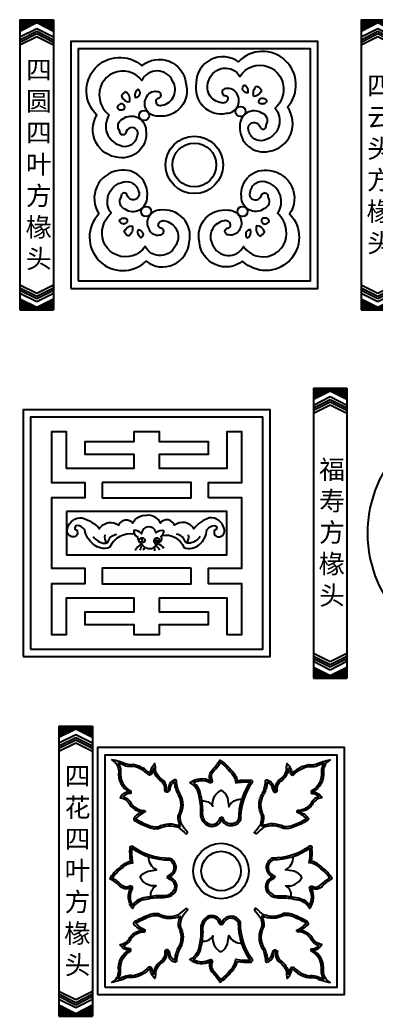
# Model space of a CAD drawing. Extents: x -66030 to 95157, y -13132 to 45879.
# Drawn here: x -61709 to -61132, y -2106 to -492 of the extents above; entities that cross this region are included whole.
import ezdxf

# ---------------------------------------------------------------- set-up
doc = ezdxf.new("R2010")
doc.units = 0
doc.header["$LTSCALE"] = 100
doc.header["$MEASUREMENT"] = 0
for name, color, linetype in [('3', 11, 'CONTINUOUS'), ('4', 121, 'CONTINUOUS'), ('BH', 21, 'CONTINUOUS'), ('TEXT', 105, 'CONTINUOUS')]:
    doc.layers.add(name, color=color, linetype=linetype)
doc.styles.add('HZ', font='simhei.ttf')

# ---------------------------------------------------------------- blocks, each defined once
blk = doc.blocks.new('A$C16F37A51')
at = {"layer": '3'}
for p, q in [((0, 469.8), (0, 0)), ((0, 469.8), (54.4, 469.8)), ((0, 469.8), (0, 451.8)), ((54.4, 469.8), (54.4, 0)), ((54.4, 469.8), (54.4, 451.8)), ((0, 451.8), (27.2, 465.4)), ((0, 442.5), (27.2, 456.1)), ((27.2, 465.4), (54.4, 451.8)), ((27.2, 456.1), (54.4, 442.5)), ((0, 437.8), (27.2, 451.4)), ((0, 434), (27.2, 447.6)), ((0, 429.3), (27.2, 442.9)), ((0, 442.5), (0, 437.8)), ((27.2, 451.4), (54.4, 437.8)), ((27.2, 447.6), (54.4, 434)), ((27.2, 442.9), (54.4, 429.3)), ((54.4, 442.5), (54.4, 437.8)), ((0, 434), (0, 429.3)), ((54.4, 434), (54.4, 429.3)), ((0, 40.5), (27.2, 26.9)), ((0, 35.8), (27.2, 22.2)), ((27.2, 26.9), (54.4, 40.5)), ((27.2, 22.2), (54.4, 35.8)), ((54.4, 35.8), (54.4, 40.5)), ((0, 32), (27.2, 18.4)), ((0, 27.3), (27.2, 13.7)), ((0, 18), (27.2, 4.4)), ((27.2, 18.4), (54.4, 32)), ((27.2, 13.7), (54.4, 27.3)), ((27.2, 4.4), (54.4, 18)), ((54.4, 27.3), (54.4, 32)), ((54.4, 0), (54.4, 18)), ((0, 0), (54.4, 0))]:
    blk.add_line(p, q, dxfattribs=at)
at = {"layer": 'BH'}
for p, q in [((11.9, 457.8), (0, 469.6)), ((13.3, 458.5), (1.9, 469.8)), ((14.7, 459.2), (4, 469.8)), ((16.1, 459.9), (6.2, 469.8)), ((17.5, 460.6), (8.3, 469.8)), ((18.9, 461.3), (10.4, 469.8)), ((20.4, 462), (12.5, 469.8)), ((21.8, 462.7), (14.7, 469.8)), ((23.2, 463.4), (16.8, 469.8)), ((24.6, 464.1), (18.9, 469.8)), ((26, 464.8), (21, 469.8)), ((27.9, 465.1), (23.1, 469.8)), ((32.1, 462.9), (25.3, 469.8)), ((36.4, 460.8), (27.4, 469.8)), ((40.6, 458.7), (29.5, 469.8)), ((44.9, 456.6), (31.6, 469.8)), ((49.1, 454.4), (33.7, 469.8)), ((53.4, 452.3), (35.9, 469.8)), ((54.4, 453.4), (38, 469.8)), ((54.4, 455.6), (40.1, 469.8)), ((54.4, 457.7), (42.2, 469.8)), ((54.4, 459.8), (44.4, 469.8)), ((54.4, 461.9), (46.5, 469.8)), ((54.4, 464), (48.6, 469.8)), ((54.4, 466.2), (50.7, 469.8)), ((54.4, 468.3), (52.8, 469.8)), ((10.5, 457), (0, 467.5)), ((9, 456.3), (0, 465.4)), ((7.6, 455.6), (0, 463.3)), ((6.2, 454.9), (0, 461.1)), ((4.8, 454.2), (0, 459)), ((3.4, 453.5), (0, 456.9)), ((2, 452.8), (0, 454.8)), ((0.6, 452.1), (0, 452.7)), ((18.1, 0), (0.1, 17.9)), ((54.4, 12.5), (50.7, 16.2)), ((54.4, 14.6), (52.1, 16.9)), ((54.4, 16.7), (53.5, 17.6)), ((15.9, 0), (0, 15.9)), ((13.8, 0), (0, 13.8)), ((11.7, 0), (0, 11.7)), ((9.6, 0), (0, 9.6)), ((7.5, 0), (0, 7.5)), ((5.3, 0), (0, 5.3)), ((3.2, 0), (0, 3.2)), ((1.1, 0), (0, 1.1)), ((20.2, 0), (4.4, 15.8)), ((22.3, 0), (8.6, 13.7)), ((24.4, 0), (12.9, 11.6)), ((26.6, 0), (17.1, 9.4)), ((28.7, 0), (21.4, 7.3)), ((30.8, 0), (25.6, 5.2)), ((32.9, 0), (28.1, 4.8)), ((35, 0), (29.5, 5.6)), ((37.2, 0), (30.9, 6.3)), ((39.3, 0), (32.3, 7)), ((41.4, 0), (33.7, 7.7)), ((43.5, 0), (35.1, 8.4)), ((45.6, 0), (36.6, 9.1)), ((47.8, 0), (38, 9.8)), ((49.9, 0), (39.4, 10.5)), ((52, 0), (40.8, 11.2)), ((54.1, 0), (42.2, 11.9)), ((54.4, 1.9), (43.6, 12.6)), ((54.4, 4), (45, 13.3)), ((54.4, 6.1), (46.5, 14)), ((54.4, 8.2), (47.9, 14.7)), ((54.4, 10.4), (49.3, 15.5))]:
    blk.add_line(p, q, dxfattribs=at)

msp = doc.modelspace()

# ---------------------------------------------------------------- linework, layer by layer
at = {"layer": '4'}
for points in [[(-61614.1, -914.7), (-61238.1, -914.7), (-61238.1, -538.7), (-61614.1, -538.7)], [(-61703.3, -1523.3), (-61303.3, -1523.3), (-61303.3, -1123.3), (-61703.3, -1123.3)], [(-61691.3, -1511.3), (-61315.3, -1511.3), (-61315.3, -1135.3), (-61691.3, -1135.3)], [(-61403.3, -1266.3), (-61403.3, -1241.3), (-61349.3, -1241.3), (-61349.3, -1159.3), (-61373.3, -1159.3), (-61373.3, -1218.3), (-61482.3, -1218.3), (-61482.3, -1195.3), (-61403.3, -1195.3), (-61403.3, -1175.3), (-61482.3, -1175.3), (-61482.3, -1159.3), (-61524.3, -1159.3), (-61524.3, -1175.3), (-61603.3, -1175.3), (-61603.3, -1195.3), (-61524.3, -1195.3), (-61524.3, -1218.3), (-61633.3, -1218.3), (-61633.3, -1159.3), (-61657.3, -1159.3), (-61657.3, -1241.3), (-61603.3, -1241.3), (-61603.3, -1266.3), (-61657.3, -1266.3), (-61657.3, -1380.3), (-61603.3, -1380.3), (-61603.3, -1405.3), (-61657.3, -1405.3), (-61657.3, -1487.3), (-61633.3, -1487.3), (-61633.3, -1428.3), (-61524.3, -1428.3), (-61524.3, -1451.3), (-61603.3, -1451.3), (-61603.3, -1471.3), (-61524.3, -1471.3), (-61524.3, -1487.3), (-61482.3, -1487.3), (-61482.3, -1471.3), (-61403.3, -1471.3), (-61403.3, -1451.3), (-61482.3, -1451.3), (-61482.3, -1428.3), (-61373.3, -1428.3), (-61373.3, -1487.3), (-61349.3, -1487.3), (-61349.3, -1405.3), (-61403.3, -1405.3), (-61403.3, -1380.3), (-61349.3, -1380.3), (-61349.3, -1266.3)], [(-61575.3, -1241.3), (-61575.3, -1266.3), (-61431.3, -1266.3), (-61431.3, -1241.3)], [(-61633.3, -1288.3), (-61633.3, -1358.3), (-61373.3, -1358.3), (-61373.3, -1288.3)], [(-61431.3, -1380.3), (-61575.3, -1380.3), (-61575.3, -1405.3), (-61431.3, -1405.3)], [(-61570.8, -2058.8), (-61194.8, -2058.8), (-61194.8, -1682.8), (-61570.8, -1682.8)]]:
    msp.add_lwpolyline(points, close=True, dxfattribs=at)
for points in [[(-61319, -666.6, 0.811771), (-61309.7, -662.2, 0.48523), (-61316.5, -642.7, 0.609788), (-61352.3, -664, 0.508473), (-61304.5, -704.6, 0.558074), (-61275.3, -633.1, 0.984981), (-61354.6, -559.6, 0.605054), (-61423.1, -593.7, 0.536744), (-61374, -643.1, 0.586076), (-61356.9, -612.2, 0.373699), (-61375.1, -603.1, 0.773759), (-61378.1, -614.1, -0.380168), (-61372, -617.8, -0.548904), (-61381.6, -626.1, -0.534809), (-61402, -588.3, -0.635374), (-61352.2, -583.3, -0.796775), (-61281.8, -607.6, -0.184748), (-61295, -634.9, -0.504483), (-61308.3, -685, -0.493581), (-61337.6, -672.3, -0.627268), (-61327.8, -658, -0.265597)], [(-61537.5, -675.7, -0.811771), (-61547, -672.1, -0.48523), (-61541.9, -652.1, -0.609788), (-61504.5, -670.3, -0.508473), (-61548.7, -714.7, -0.558074), (-61583.8, -645.9, -0.984981), (-61510.8, -566.1, -0.605054), (-61439.8, -594.4, -0.536744), (-61484.6, -647.7, -0.586076), (-61504.2, -618.3, -0.373699), (-61486.8, -607.7, -0.773759), (-61482.9, -618.4, 0.380168), (-61488.6, -622.6, 0.548904), (-61478.4, -630.1, 0.534809), (-61461.2, -590.8, 0.635374), (-61511.3, -589.9, 0.796775), (-61579.4, -620, 0.184748), (-61564, -646.1, 0.504483), (-61546.6, -694.9, 0.493581), (-61518.5, -679.8, 0.627268), (-61529.4, -666.4, 0.265597)], [(-61345.1, -596.8, -0.349253), (-61339.6, -609.8, -0.754615)], [(-61537, -608.1, 0.20693), (-61544.3, -615, 0.321285), (-61531, -624.4, 0.315163)], [(-61517.2, -604, 0.349253), (-61521.7, -617.4, 0.754615)], [(-61325.1, -599.3, -0.20693), (-61317.2, -605.6, -0.321285), (-61329.7, -616, -0.315163)], [(-61545.7, -628, 0.21727), (-61551.2, -632.9, 0.439822), (-61542.7, -637.1, 0.448775), (-61538.5, -634, 0.510416)], [(-61314.7, -618.4, -0.21727), (-61308.9, -622.8, -0.439822), (-61317, -627.8, -0.448775), (-61321.4, -625, -0.510416)], [(-61535.4, -774.4, 0.811771), (-61544.8, -778.3, 0.48523), (-61538.9, -798.1, 0.609788), (-61502.3, -778.3, 0.508473), (-61548.3, -735.8, 0.558074), (-61580.5, -806.1, 0.984981), (-61504.2, -882.7, 0.605054), (-61434.4, -851.6, 0.536744), (-61481.5, -800.1, 0.586076), (-61499.8, -830.3, 0.373699), (-61482, -840.2, 0.773759), (-61478.5, -829.3, -0.380168), (-61484.4, -825.3, -0.548904), (-61474.5, -817.4, -0.534809), (-61455.7, -856, -0.635374), (-61505.7, -859, -0.796775), (-61575.1, -831.8, -0.184748), (-61560.7, -805.1, -0.504483), (-61545.3, -755.6, -0.493581), (-61516.6, -769.4, -0.627268), (-61527, -783.3, -0.265597)], [(-61316.7, -774.4, -0.811771), (-61307.3, -778.3, -0.48523), (-61313.3, -798.1, -0.609788), (-61349.9, -778.3, -0.508473), (-61303.9, -735.8, -0.558074), (-61271.7, -806.1, -0.984981), (-61347.9, -882.7, -0.605054), (-61417.8, -851.6, -0.536744), (-61370.7, -800.1, -0.586076), (-61352.4, -830.3, -0.373699), (-61370.2, -840.2, -0.773759), (-61373.7, -829.3, 0.380168), (-61367.7, -825.3, 0.548904), (-61377.6, -817.4, 0.534809), (-61396.5, -856, 0.635374), (-61346.4, -859, 0.796775), (-61277.1, -831.8, 0.184748), (-61291.5, -805.1, 0.504483), (-61306.8, -755.6, 0.493581), (-61335.5, -769.4, 0.627268), (-61325.2, -783.3, 0.265597)], [(-61541.7, -822.4, -0.21727), (-61547.3, -817.7, -0.439822), (-61539.1, -813.1, -0.448775), (-61534.8, -816.1, -0.510416)], [(-61310.5, -822.4, 0.21727), (-61304.8, -817.7, 0.439822), (-61313.1, -813.1, 0.448775), (-61317.4, -816.1, 0.510416)], [(-61532.1, -841.9, -0.20693), (-61539.7, -835.3, -0.321285), (-61526.8, -825.3, -0.315163)], [(-61512.2, -845.2, -0.349253), (-61517.2, -831.9, -0.754615)], [(-61339.9, -845.2, 0.349253), (-61335, -831.9, 0.754615)], [(-61320.1, -841.9, 0.20693), (-61312.4, -835.3, 0.321285), (-61325.4, -825.3, 0.315163)], [(-61512.2, -1339.7, 0.336198), (-61495, -1348, 0.207343), (-61484, -1337.6, 0.671305), (-61480.3, -1328.6, 0.243465), (-61475.3, -1319.4, 0.216533), (-61488.2, -1322.6, 0.895637), (-61511.7, -1324.3, 0.256349), (-61524, -1319.1, 0.321112), (-61518.4, -1329.2, 0.247581)], [(-61447.1, -1794.7, -0.087558), (-61449.1, -1781.2, 0.114113), (-61444.4, -1763.8, 0.141907), (-61449.8, -1744.9, -0.110588), (-61454.9, -1725.7, 0.580603), (-61457.5, -1723.2, 0.364455), (-61468, -1738.4, -0.676788), (-61471.6, -1740.2, 0.251025), (-61475.6, -1724.6, -0.161314), (-61489, -1708.3, 0.093029), (-61490.1, -1696.7, 0.156623), (-61498.1, -1713, 0.166728), (-61525, -1698.2, -0.10435), (-61536.2, -1697.8, 0.069176), (-61559.8, -1690.6, -0.288611), (-61548.6, -1709, 0.327394), (-61530.4, -1743.1, 0.357341), (-61546, -1752.2, -0.267602), (-61530.4, -1763.4, 0.267954), (-61507.2, -1774.3, 0.20521), (-61524.3, -1785.6, 0.32072), (-61522.4, -1789.2, 0.03077), (-61501.4, -1799.3, 0.142723), (-61484, -1801.9, -0.214234), (-61452.4, -1799.9, -0.045293), (-61439.8, -1810.4, 0.432632), (-61437.1, -1807.5, -0.042086)], [(-61418.4, -1749.6, 0.260468), (-61433.1, -1727.4, -0.290959), (-61399.8, -1724.5, -0.354125), (-61395.9, -1705.9, 0.054748), (-61384.8, -1690.9, -0.109457), (-61366.8, -1707, -0.159392), (-61356.5, -1724.5, -0.059728), (-61335.7, -1723.5, -0.617764), (-61332.1, -1727, 0.162964), (-61351.4, -1787.9, -0.666269), (-61382.2, -1786.8, -0.478586), (-61404.8, -1797.2, -0.292104), (-61415.5, -1775, 0.066437)], [(-61318.6, -1794.7, 0.087558), (-61316.6, -1781.2, -0.114113), (-61321.3, -1763.8, -0.141907), (-61315.8, -1744.9, 0.110588), (-61310.8, -1725.7, -0.580603), (-61308.2, -1723.2, -0.364455), (-61297.7, -1738.4, 0.676788), (-61294.1, -1740.2, -0.251025), (-61290.1, -1724.6, 0.161314), (-61276.6, -1708.3, -0.093029), (-61275.6, -1696.7, -0.156623), (-61267.6, -1713, -0.166728), (-61240.7, -1698.2, 0.10435), (-61229.5, -1697.8, -0.069176), (-61205.9, -1690.6, 0.288611), (-61217.1, -1709, -0.327394), (-61235.3, -1743.1, -0.357341), (-61219.7, -1752.2, 0.267602), (-61235.3, -1763.4, -0.267954), (-61258.5, -1774.3, -0.20521), (-61241.4, -1785.6, -0.32072), (-61243.3, -1789.2, -0.03077), (-61264.3, -1799.3, -0.142723), (-61281.7, -1801.9, 0.214234), (-61313.3, -1799.9, 0.045293), (-61325.8, -1810.4, -0.432632), (-61328.6, -1807.5, 0.042086)], [(-61415.4, -1749.1, 0.214875), (-61427.5, -1727.4, -0.248298), (-61401.2, -1727.2, 0.73041), (-61397.1, -1723.2, -0.358829), (-61393.8, -1708.1, 0.046783), (-61383.7, -1695, -0.097176), (-61369.1, -1709, -0.187553), (-61358.9, -1728, -0.070101), (-61335.4, -1726.5, 0.15746), (-61354.5, -1787.2, -0.649471), (-61379.4, -1785.7, 0.734512), (-61385.2, -1786, -0.475449), (-61403.3, -1794.5, -0.292138), (-61412.6, -1775.2, 0.066188)], [(-61504.1, -1916.8, 0.260468), (-61526.3, -1931.4, -0.290959), (-61529.1, -1898.1, -0.354125), (-61547.7, -1894.2, 0.054748), (-61562.8, -1883.1, -0.109457), (-61546.7, -1865.2, -0.159392), (-61529.1, -1854.8, -0.059728), (-61530.2, -1834, -0.617764), (-61526.6, -1830.4, 0.162964), (-61465.8, -1849.8, -0.666269), (-61466.9, -1880.6, -0.478586), (-61456.5, -1903.1, -0.292104), (-61478.7, -1913.9, 0.066437)], [(-61504.6, -1913.8, 0.214875), (-61526.3, -1925.9, -0.248298), (-61526.5, -1899.5, 0.73041), (-61530.5, -1895.5, -0.358829), (-61545.5, -1892.1, 0.046783), (-61558.7, -1882.1, -0.097176), (-61544.6, -1867.4, -0.187553), (-61525.6, -1857.2, -0.070101), (-61527.2, -1833.7, 0.15746), (-61466.5, -1852.8, -0.649471), (-61467.9, -1877.8, 0.734512), (-61467.6, -1883.5, -0.475449), (-61459.1, -1901.7, -0.292138), (-61478.5, -1910.9, 0.066188)], [(-61261.6, -1916.8, -0.260468), (-61239.4, -1931.4, 0.290959), (-61236.5, -1898.1, 0.354125), (-61217.9, -1894.2, -0.054748), (-61202.9, -1883.1, 0.109457), (-61219, -1865.2, 0.159392), (-61236.5, -1854.8, 0.059728), (-61235.5, -1834, 0.617764), (-61239.1, -1830.4, -0.162964), (-61299.9, -1849.8, 0.666269), (-61298.8, -1880.6, 0.478586), (-61309.2, -1903.1, 0.292104), (-61287, -1913.9, -0.066437)], [(-61261.1, -1913.8, -0.214875), (-61239.4, -1925.9, 0.248298), (-61239.2, -1899.5, -0.73041), (-61235.2, -1895.5, 0.358829), (-61220.1, -1892.1, -0.046783), (-61207, -1882.1, 0.097176), (-61221, -1867.4, 0.187553), (-61240.1, -1857.2, 0.070101), (-61238.5, -1833.7, -0.15746), (-61299.2, -1852.8, 0.649471), (-61297.7, -1877.8, -0.734512), (-61298.1, -1883.5, 0.475449), (-61306.5, -1901.7, 0.292138), (-61287.2, -1910.9, -0.066188)], [(-61447.1, -1947, 0.087558), (-61449.1, -1960.5, -0.114113), (-61444.4, -1977.9, -0.141907), (-61449.8, -1996.7, 0.110588), (-61454.9, -2015.9, -0.580603), (-61457.5, -2018.5, -0.364455), (-61468, -2003.2, 0.676788), (-61471.6, -2001.4, -0.251025), (-61475.6, -2017, 0.161314), (-61489, -2033.3, -0.093029), (-61490.1, -2044.9, -0.156623), (-61498.1, -2028.6, -0.166728), (-61525, -2043.5, 0.10435), (-61536.2, -2043.8, -0.069176), (-61559.8, -2051.1, 0.288611), (-61548.6, -2032.6, -0.327394), (-61530.4, -1998.5, -0.357341), (-61546, -1989.5, 0.267602), (-61530.4, -1978.2, -0.267954), (-61507.2, -1967.3, -0.20521), (-61524.3, -1956.1, -0.32072), (-61522.4, -1952.5, -0.03077), (-61501.4, -1942.3, -0.142723), (-61484, -1939.8, 0.214234), (-61452.4, -1941.8, 0.045293), (-61439.8, -1931.3, -0.432632), (-61437.1, -1934.2, 0.042086)], [(-61318.6, -1947, -0.087558), (-61316.6, -1960.5, 0.114113), (-61321.3, -1977.9, 0.141907), (-61315.8, -1996.7, -0.110588), (-61310.8, -2015.9, 0.580603), (-61308.2, -2018.5, 0.364455), (-61297.7, -2003.2, -0.676788), (-61294.1, -2001.4, 0.251025), (-61290.1, -2017, -0.161314), (-61276.6, -2033.3, 0.093029), (-61275.6, -2044.9, 0.156623), (-61267.6, -2028.6, 0.166728), (-61240.7, -2043.5, -0.10435), (-61229.5, -2043.8, 0.069176), (-61205.9, -2051.1, -0.288611), (-61217.1, -2032.6, 0.327394), (-61235.3, -1998.5, 0.357341), (-61219.7, -1989.5, -0.267602), (-61235.3, -1978.2, 0.267954), (-61258.5, -1967.3, 0.20521), (-61241.4, -1956.1, 0.32072), (-61243.3, -1952.5, 0.03077), (-61264.3, -1942.3, 0.142723), (-61281.7, -1939.8, -0.214234), (-61313.3, -1941.8, -0.045293), (-61325.8, -1931.3, 0.432632), (-61328.6, -1934.2, -0.042086)], [(-61418.4, -1992.1, -0.260468), (-61433.1, -2014.3, 0.290959), (-61399.8, -2017.1, 0.354125), (-61395.9, -2035.7, -0.054748), (-61384.8, -2050.8, 0.109457), (-61366.8, -2034.7, 0.159392), (-61356.5, -2017.1, 0.059728), (-61335.7, -2018.2, 0.617764), (-61332.1, -2014.6, -0.162964), (-61351.4, -1953.8, 0.666269), (-61382.2, -1954.9, 0.478586), (-61404.8, -1944.5, 0.292104), (-61415.5, -1966.7, -0.066437)], [(-61415.4, -1992.6, -0.214875), (-61427.5, -2014.3, 0.248298), (-61401.2, -2014.5, -0.73041), (-61397.1, -2018.5, 0.358829), (-61393.8, -2033.5, -0.046783), (-61383.7, -2046.6, 0.097176), (-61369.1, -2032.6, 0.187553), (-61358.9, -2013.6, 0.070101), (-61335.4, -2015.2, -0.15746), (-61354.5, -1954.5, 0.649471), (-61379.4, -1955.9, -0.734512), (-61385.2, -1955.6, 0.475449), (-61403.3, -1947.1, 0.292138), (-61412.6, -1966.5, -0.066188)]]:
    msp.add_lwpolyline(points, format="xyb", close=True, dxfattribs=at)
for points in [[(-61522.8, -1325, 0.341759), (-61563.6, -1346.6, -0.281747), (-61589, -1341.6, -0.179007), (-61603.7, -1318.2, 0.244351), (-61616, -1310.9, 0.870976), (-61616.4, -1318.6, -0.600154), (-61622.2, -1329.3, -0.554534), (-61631.4, -1315.9, -0.386828), (-61607.5, -1298.6, -0.138001), (-61579.7, -1316.3, -0.453191), (-61548.2, -1310.5, -0.603546), (-61525.5, -1307.1, -0.332439), (-61503.3, -1294.6, -0.379343)], [(-61478.3, -1326.9, -0.360362), (-61443, -1346.6, 0.281747), (-61417.7, -1341.6, 0.188206), (-61405.6, -1318.2, -0.244351), (-61393.3, -1310.9, -0.870976), (-61393, -1318.6, 0.600154), (-61387.2, -1329.3, 0.554534), (-61378, -1315.9, 0.386828), (-61401.8, -1298.6, 0.148216), (-61426.9, -1316.3, 0.453191), (-61458.4, -1310.5, 0.603546), (-61481.1, -1307.1, 0.332439), (-61503.3, -1294.6, 0.379343)], [(-61590, -1328.8, 0.238879), (-61571.2, -1339.6, 0.269317), (-61565.7, -1337, -0.301697), (-61551.6, -1325.1, -0.301697)], [(-61516.7, -1335.2, 0.494836), (-61514.2, -1332.3, -0.56978), (-61506, -1334.6, -0.392728), (-61508.5, -1338.3, 0.2696), (-61512.2, -1339.7, 0.2696)], [(-61509.4, -1331.1, 0.453108), (-61511, -1334.3, -0.46416), (-61510.5, -1336.1, -0.234085), (-61514, -1338.4)], [(-61482.3, -1337.3, 0.076676), (-61482.7, -1334.2, 0.507556), (-61489.7, -1332.1, 0.582888), (-61488, -1341.1, 0.089788), (-61486, -1341.2)], [(-61491.6, -1336.1, 0.238936), (-61486.2, -1337.6, 0.195282), (-61482.7, -1334.2, 0.195282)], [(-61486.2, -1337.6, 0.505905), (-61487.9, -1334.5, 0.500356), (-61489, -1337.5)], [(-61416.6, -1328.8, -0.238879), (-61435.4, -1339.6, -0.269317), (-61440.9, -1337, 0.301697), (-61455, -1325.1, 0.301697)], [(-61452.5, -1746.3, -0.107194), (-61457.9, -1726.5, 0.260206), (-61466, -1738.1, -0.02902), (-61467.1, -1740.9, -0.705295), (-61474, -1740.5, 0.098608), (-61473.8, -1738.5, 0.184996), (-61477.6, -1726.9, -0.158429), (-61491.8, -1709.4, 0.0352), (-61491.9, -1704.1, 0.094016), (-61495.1, -1713.5, -0.282922), (-61500.3, -1715, 0.163778), (-61525, -1701.2, -0.099724), (-61536.9, -1700.7, 0.037009), (-61549.3, -1696, -0.154757), (-61545.6, -1709.5, 0.304767), (-61529.1, -1741.5, -0.209354), (-61529.6, -1745, 0.236212), (-61541.3, -1750.1, -0.213305), (-61527.7, -1762.2, 0.242454), (-61506.7, -1772.6, -0.382215), (-61505.7, -1774.9, 0.112817), (-61521.1, -1786.5, 0.031025), (-61500.2, -1796.6, 0.130347), (-61484.9, -1799, -0.225769), (-61449.1, -1797.9, -0.102412), (-61452.1, -1781.1, 0.105696), (-61447.4, -1763.7, 0.136601), (-61452.4, -1746.5)], [(-61313.2, -1746.3, 0.107194), (-61307.8, -1726.5, -0.260206), (-61299.7, -1738.1, 0.02902), (-61298.6, -1740.9, 0.705295), (-61291.6, -1740.5, -0.098608), (-61291.9, -1738.5, -0.184996), (-61288.1, -1726.9, 0.158429), (-61273.8, -1709.4, -0.0352), (-61273.8, -1704.1, -0.094016), (-61270.5, -1713.5, 0.282922), (-61265.3, -1715, -0.163778), (-61240.7, -1701.2, 0.099724), (-61228.7, -1700.7, -0.037009), (-61216.4, -1696, 0.154757), (-61220.1, -1709.5, -0.304767), (-61236.6, -1741.5, 0.209354), (-61236.1, -1745, -0.236212), (-61224.4, -1750.1, 0.213305), (-61238, -1762.2, -0.242454), (-61259, -1772.6, 0.382215), (-61260, -1774.9, -0.112817), (-61244.6, -1786.5, -0.031025), (-61265.4, -1796.6, -0.130347), (-61280.8, -1799, 0.225769), (-61316.6, -1797.9, 0.102412), (-61313.6, -1781.1, -0.105696), (-61318.3, -1763.7, -0.136601), (-61313.3, -1746.5)], [(-61413.8, -1757.2, -0.302043), (-61396.3, -1765.8, -0.318338), (-61382.8, -1739.8, -0.197863), (-61372.6, -1752.9, -0.004277), (-61370.4, -1766.5, -0.305341), (-61349.3, -1754.1)], [(-61496.5, -1912.1, -0.302043), (-61487.9, -1894.6, -0.318338), (-61513.9, -1881.2, -0.197863), (-61500.7, -1870.9, -0.004277), (-61487.1, -1868.8, -0.305341), (-61499.6, -1847.7)], [(-61269.2, -1912.1, 0.302043), (-61277.8, -1894.6, 0.318338), (-61251.8, -1881.2, 0.197863), (-61265, -1870.9, 0.004277), (-61278.5, -1868.8, 0.305341), (-61266.1, -1847.7)], [(-61452.5, -1995.3, 0.107194), (-61457.9, -2015.2, -0.260206), (-61466, -2003.5, 0.02902), (-61467.1, -2000.7, 0.705295), (-61474, -2001.1, -0.098608), (-61473.8, -2003.1, -0.184996), (-61477.6, -2014.7, 0.158429), (-61491.8, -2032.3, -0.0352), (-61491.9, -2037.6, -0.094016), (-61495.1, -2028.2, 0.282922), (-61500.3, -2026.6, -0.163778), (-61525, -2040.4, 0.099724), (-61536.9, -2040.9, -0.037009), (-61549.3, -2045.6, 0.154757), (-61545.6, -2032.2, -0.304767), (-61529.1, -2000.1, 0.209354), (-61529.6, -1996.7, -0.236212), (-61541.3, -1991.5, 0.213305), (-61527.7, -1979.5, -0.242454), (-61506.7, -1969, 0.382215), (-61505.7, -1966.7, -0.112817), (-61521.1, -1955.2, -0.031025), (-61500.2, -1945.1, -0.130347), (-61484.9, -1942.7, 0.225769), (-61449.1, -1943.7, 0.102412), (-61452.1, -1960.5, -0.105696), (-61447.4, -1978, -0.136601), (-61452.4, -1995.1)], [(-61313.2, -1995.3, -0.107194), (-61307.8, -2015.2, 0.260206), (-61299.7, -2003.5, -0.02902), (-61298.6, -2000.7, -0.705295), (-61291.6, -2001.1, 0.098608), (-61291.9, -2003.1, 0.184996), (-61288.1, -2014.7, -0.158429), (-61273.8, -2032.3, 0.0352), (-61273.8, -2037.6, 0.094016), (-61270.5, -2028.2, -0.282922), (-61265.3, -2026.6, 0.163778), (-61240.7, -2040.4, -0.099724), (-61228.7, -2040.9, 0.037009), (-61216.4, -2045.6, -0.154757), (-61220.1, -2032.2, 0.304767), (-61236.6, -2000.1, -0.209354), (-61236.1, -1996.7, 0.236212), (-61224.4, -1991.5, -0.213305), (-61238, -1979.5, 0.242454), (-61259, -1969, -0.382215), (-61260, -1966.7, 0.112817), (-61244.6, -1955.2, 0.031025), (-61265.4, -1945.1, 0.130347), (-61280.8, -1942.7, -0.225769), (-61316.6, -1943.7, -0.102412), (-61313.6, -1960.5, 0.105696), (-61318.3, -1978, 0.136601), (-61313.3, -1995.1)], [(-61413.8, -1984.4, 0.302043), (-61396.3, -1975.9, 0.318338), (-61382.8, -2001.9, 0.197863), (-61372.6, -1988.7, 0.004277), (-61370.4, -1975.1, 0.305341), (-61349.3, -1987.5)]]:
    msp.add_lwpolyline(points, format="xyb", dxfattribs=at)
for centre, radius in [((-61507.4, -646.5), 8.2), ((-61351.3, -640), 8.2), ((-61426.1, -726.7), 46.5), ((-61426.1, -726.7), 35.5), ((-61504.2, -802.3), 8.2), ((-61348, -802.3), 8.2), ((-61382.8, -1870.8), 45), ((-61382.8, -1870.8), 32)]:
    msp.add_circle(centre, radius, dxfattribs=at)
for centre, radius, start, end in [((-61558.7, -1330.1), 12.9, 162.3619, 223.4894), ((-61447.9, -1330.1), 12.9, 316.5106, 17.6381), ((-61501.4, -1361.4), 22.7, 116.1569, 153.242), ((-61492.8, -1356), 21.9, 142.8494, 166.4765), ((-61505.3, -1349.7), 2.99, 84.9137, 201.6439), ((-61497.3, -1350.6), 7.47, 349.1728, 36.3351), ((-61499.8, -1361.1), 20.6, 29.8183, 56.2609), ((-61486.3, -1352.9), 11.7, 23.5965, 88.7056)]:
    msp.add_arc(centre, radius, start, end, dxfattribs=at)
at = {"layer": 'TEXT'}
for points in [[(-61626.1, -926.7), (-61226.1, -926.7), (-61226.1, -526.7), (-61626.1, -526.7)], [(-61582.8, -2070.8), (-61182.8, -2070.8), (-61182.8, -1670.8), (-61582.8, -1670.8)]]:
    msp.add_lwpolyline(points, close=True, dxfattribs=at)
msp.add_circle((-60945.1, -1323.3), 200, dxfattribs=at)

# ---------------------------------------------------------------- block references
at = {"layer": '4'}
for p in [(-61708.6, -961.6), (-61156.1, -961.6), (-61233.3, -1558.2), (-61645.3, -2105.7)]:
    msp.add_blockref('A$C16F37A51', p, dxfattribs=at)

# ---------------------------------------------------------------- texts
at = {"layer": 'TEXT', "char_height": 30.6, "attachment_point": 4, "style": 'HZ'}
for s, insert in [('四\\P圆\\P四\\P叶\\P方\\P椽\\P头', (-61698.7, -727.2)), ('四\\P云\\P头\\P方\\P椽\\P头', (-61146.3, -727.2)), ('福\\P寿\\P方\\P椽\\P头', (-61224, -1323.7)), ('四\\P花\\P四\\P叶\\P方\\P椽\\P头', (-61636.1, -1871.3))]:
    msp.add_mtext(s, dxfattribs=dict(at, insert=insert))

doc.saveas('drawing.dxf')
